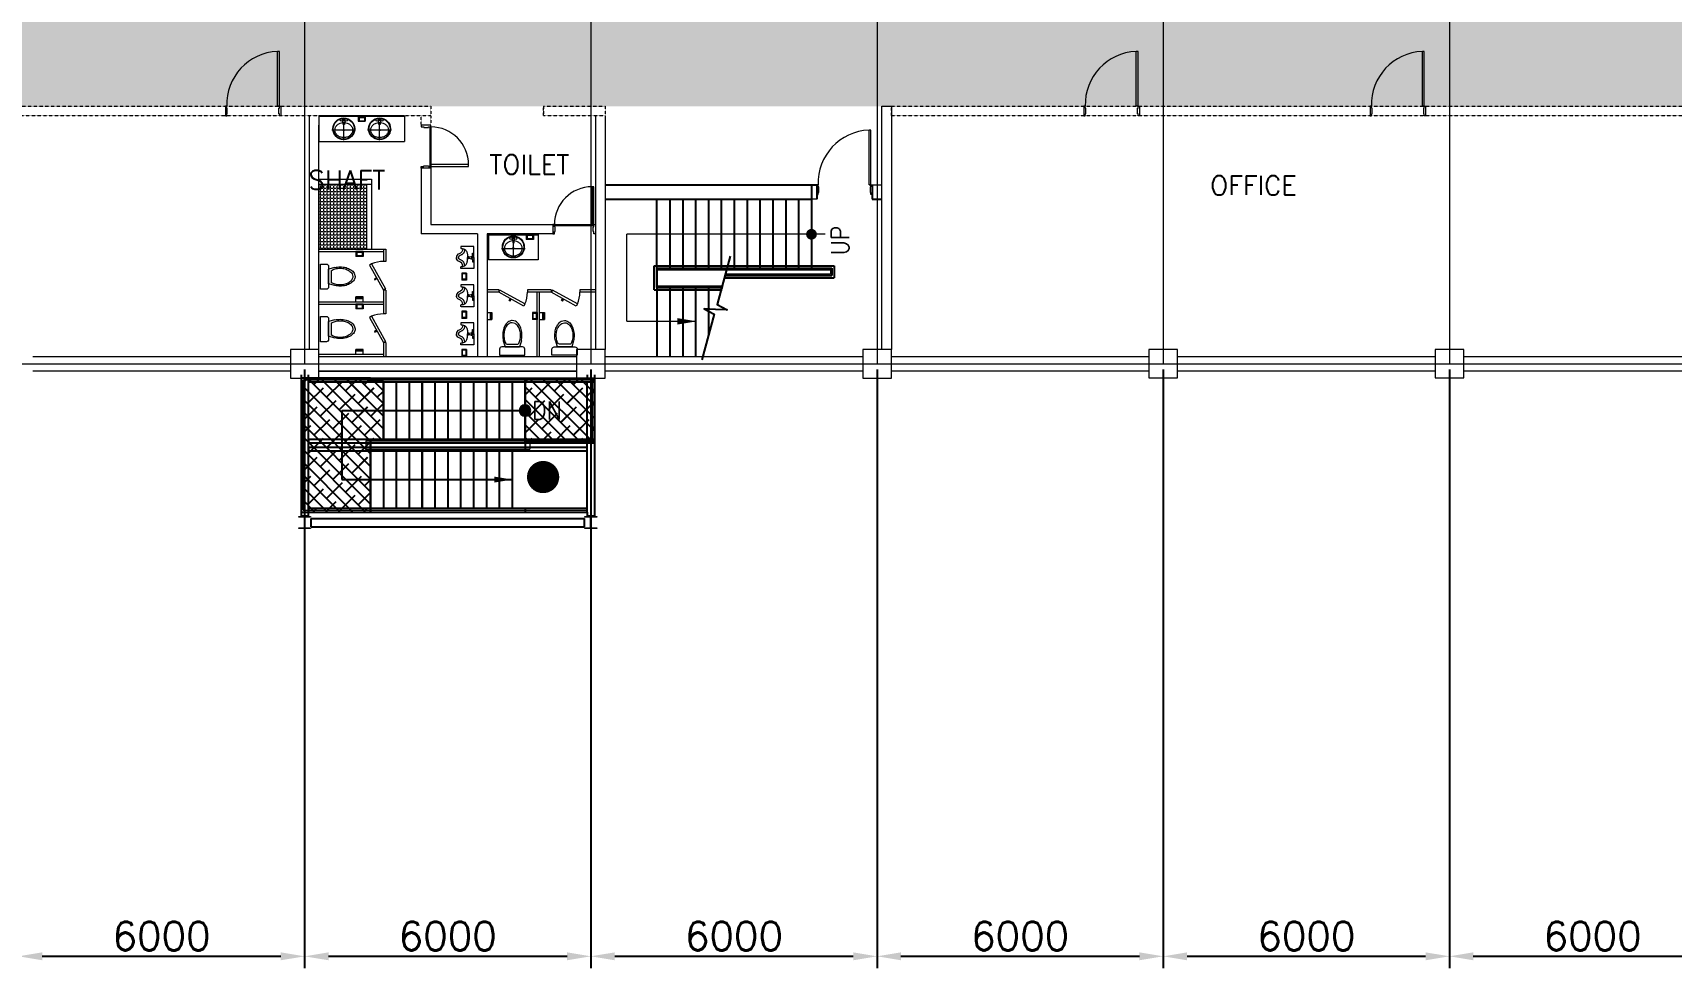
# Model space of a CAD drawing. Extents: x -59767 to 1106559, y -1290 to 1129522.
# Drawn here: x 74508 to 108857, y 542351 to 561969 of the extents above; entities that cross this region are included whole.
import ezdxf
from ezdxf.enums import TextEntityAlignment as Align

# ---------------------------------------------------------------- set-up
doc = ezdxf.new("R2010")
doc.units = 0
for name, pattern in [('CENTER', [2, 1.25, -0.25, 0.25, -0.25]), ('HIDDEN', [0.375, 0.25, -0.125]), ('PHANTOMX2', [5, 2.5, -0.5, 0.5, -0.5, 0.5, -0.5])]:
    doc.linetypes.add(name, pattern=pattern)
doc.layers.get('0').update_dxf_attribs({"linetype": 'CONTINUOUS', "lineweight": 9})
doc.layers.get('Defpoints').update_dxf_attribs({"linetype": 'CONTINUOUS', "lineweight": 9})
for name, color, linetype in [('1', 2, 'CONTINUOUS'), ('CY', 4, 'CONTINUOUS'), ('M', 6, 'CONTINUOUS'), ('W-FIN', 4, 'CONTINUOUS'), ('WINDOW', 6, 'CONTINUOUS')]:
    doc.layers.add(name, color=color, linetype=linetype)
for name, color, linetype, lineweight in [('COL', 4, 'CONTINUOUS', 5), ('COLUMN', 2, 'CONTINUOUS', 9), ('DOOR', 4, 'CONTINUOUS', 9), ('DRY WALL', 254, 'HIDDEN', 9), ('TEXT', 3, 'CONTINUOUS', 9), ('TOILET', 4, 'CONTINUOUS', 9), ('WALL', 7, 'CONTINUOUS', 9), ('WALL_200', 3, 'CONTINUOUS', 9), ('WALL_300', 7, 'CONTINUOUS', 9), ('중간선', 5, 'CONTINUOUS', 9), ('중심선', 1, 'CENTER', 9), ('치수선', 6, 'CONTINUOUS', 9)]:
    doc.layers.add(name, color=color, linetype=linetype, lineweight=lineweight)
doc.styles.add('ROMANS', font='romans.shx', dxfattribs={"bigfont": 'whgtxt.shx'})
doc.styles.get("Standard").update_dxf_attribs({"font": 'romans.shx', "bigfont": 'whtgtxt.shx'})
doc.dimstyles.new('ISO-25', dxfattribs={"dimscale": 200, "dimtxt": 3, "dimasz": 2.5, "dimexe": 1.25, "dimexo": 0.625, "dimtad": 1, "dimdec": 0, "dimdsep": 46, "dimtxsty": 'Standard', "dimcen": 2.5, "dimadec": 0, "dimazin": 0, "dimtp": 0.1, "dimtm": 0.1, "dimtfac": 0.6, "dimtdec": 0, "dimtmove": 0, "dimatfit": 3, "dimfxl": 1, "dimtvp": 1, "dimtolj": 1, "dimarcsym": 0})

# ---------------------------------------------------------------- blocks, each defined once
blk = doc.blocks.new('column600')
at = {"layer": 'COLUMN', "linetype": 'Continuous'}
blk.add_lwpolyline([(-300, -300), (300, -300), (300, 300), (-300, 300)], close=True, dxfattribs=at)
blk = doc.blocks.new('*D155')
at = {"layer": 'Defpoints', "color": 0}
for p in [(74208, 555029), (80208, 555029), (80208, 542601)]:
    blk.add_point(p, dxfattribs=at)
at = {"layer": '치수선', "color": 0, "lineweight": -2}
for p, q in [((74208, 554904), (74208, 542351)), ((80208, 554904), (80208, 542351)), ((74708, 542601), (79708, 542601))]:
    blk.add_line(p, q, dxfattribs=at)
at = {"layer": '치수선', "color": 0}
for points in [[(74708, 542684), (74708, 542518), (74208, 542601)], [(79708, 542518), (79708, 542684), (80208, 542601)]]:
    blk.add_solid(points, dxfattribs=at)
at = {"layer": '치수선', "color": 0, "insert": (77208, 543026), "char_height": 600, "attachment_point": 5}
blk.add_mtext('\\A1;6000', dxfattribs=at)
blk = doc.blocks.new('*D156')
at = {"layer": 'Defpoints', "color": 0}
for p in [(80208, 555029), (86208, 555029), (86208, 542601)]:
    blk.add_point(p, dxfattribs=at)
at = {"layer": '치수선', "color": 0, "lineweight": -2}
for p, q in [((80208, 554904), (80208, 542351)), ((86208, 554904), (86208, 542351)), ((80708, 542601), (85708, 542601))]:
    blk.add_line(p, q, dxfattribs=at)
at = {"layer": '치수선', "color": 0}
for points in [[(80708, 542684), (80708, 542518), (80208, 542601)], [(85708, 542518), (85708, 542684), (86208, 542601)]]:
    blk.add_solid(points, dxfattribs=at)
at = {"layer": '치수선', "color": 0, "insert": (83208, 543026), "char_height": 600, "attachment_point": 5}
blk.add_mtext('\\A1;6000', dxfattribs=at)
blk = doc.blocks.new('*D157')
at = {"layer": 'Defpoints', "color": 0}
for p in [(86208, 555029), (92208, 555029), (92208, 542601)]:
    blk.add_point(p, dxfattribs=at)
at = {"layer": '치수선', "color": 0, "lineweight": -2}
for p, q in [((86208, 554904), (86208, 542351)), ((92208, 554904), (92208, 542351)), ((86708, 542601), (91708, 542601))]:
    blk.add_line(p, q, dxfattribs=at)
at = {"layer": '치수선', "color": 0}
for points in [[(86708, 542684), (86708, 542518), (86208, 542601)], [(91708, 542518), (91708, 542684), (92208, 542601)]]:
    blk.add_solid(points, dxfattribs=at)
at = {"layer": '치수선', "color": 0, "insert": (89208, 543026), "char_height": 600, "attachment_point": 5}
blk.add_mtext('\\A1;6000', dxfattribs=at)
blk = doc.blocks.new('*D158')
at = {"layer": 'Defpoints', "color": 0}
for p in [(98208, 555029), (104208, 555029), (104208, 542601)]:
    blk.add_point(p, dxfattribs=at)
at = {"layer": '치수선', "color": 0, "lineweight": -2}
for p, q in [((98208, 554904), (98208, 542351)), ((104208, 554904), (104208, 542351)), ((98708, 542601), (103708, 542601))]:
    blk.add_line(p, q, dxfattribs=at)
at = {"layer": '치수선', "color": 0}
for points in [[(98708, 542684), (98708, 542518), (98208, 542601)], [(103708, 542518), (103708, 542684), (104208, 542601)]]:
    blk.add_solid(points, dxfattribs=at)
at = {"layer": '치수선', "color": 0, "insert": (101208, 543026), "char_height": 600, "attachment_point": 5}
blk.add_mtext('\\A1;6000', dxfattribs=at)
blk = doc.blocks.new('*D159')
at = {"layer": 'Defpoints', "color": 0}
for p in [(104208, 555029), (110208, 555029), (110208, 542601)]:
    blk.add_point(p, dxfattribs=at)
at = {"layer": '치수선', "color": 0, "lineweight": -2}
for p, q in [((104208, 554904), (104208, 542351)), ((110208, 554904), (110208, 542351)), ((104708, 542601), (109708, 542601))]:
    blk.add_line(p, q, dxfattribs=at)
at = {"layer": '치수선', "color": 0}
for points in [[(104708, 542684), (104708, 542518), (104208, 542601)], [(109708, 542518), (109708, 542684), (110208, 542601)]]:
    blk.add_solid(points, dxfattribs=at)
at = {"layer": '치수선', "color": 0, "insert": (107208, 543026), "char_height": 600, "attachment_point": 5}
blk.add_mtext('\\A1;6000', dxfattribs=at)
blk = doc.blocks.new('*D178')
at = {"layer": 'Defpoints', "color": 0}
for p in [(92208, 555029), (98208, 555029), (98208, 542601)]:
    blk.add_point(p, dxfattribs=at)
at = {"layer": '치수선', "color": 0, "lineweight": -2}
for p, q in [((92208, 554904), (92208, 542351)), ((98208, 554904), (98208, 542351)), ((92708, 542601), (97708, 542601))]:
    blk.add_line(p, q, dxfattribs=at)
at = {"layer": '치수선', "color": 0}
for points in [[(92708, 542684), (92708, 542518), (92208, 542601)], [(97708, 542518), (97708, 542684), (98208, 542601)]]:
    blk.add_solid(points, dxfattribs=at)
at = {"layer": '치수선', "color": 0, "insert": (95208, 543026), "char_height": 600, "attachment_point": 5}
blk.add_mtext('\\A1;6000', dxfattribs=at)
blk = doc.blocks.new('32')
at = {"color": 4}
for p, q in [((-1319, 1322), (-1319, 1347)), ((-1269, 1322), (-1319, 1322)), ((-1254, 1307), (-1269, 1322)), ((-1254, 1282), (-1254, 1307)), ((-1254, 1237), (-1254, 1242)), ((-1254, 1242), (-1204, 1242)), ((-1204, 1237), (-1254, 1237)), ((-1244, 1347), (-1244, 1297)), ((-1239, 1252), (-1239, 1242)), ((-1219, 1252), (-1219, 1242)), ((-1214, 1347), (-1214, 1297)), ((-1204, 1307), (-1189, 1322)), ((-1204, 1282), (-1204, 1307)), ((-1204, 1242), (-1204, 1237)), ((-1189, 1322), (-1139, 1322)), ((-1139, 1322), (-1139, 1347))]:
    blk.add_line(p, q, dxfattribs=at)
for points in [[(-1229, 1347), (-1339, 1347), (-1459, 1347), (-1459, 1212), (-1459, 1082, 0.198912), (-1458, 1078, 0.198912), (-1454, 1077), (-1444, 1077), (-1424, 1077, 0.198912), (-1423, 1078, 0.063313), (-1419, 1082, 0.157252), (-1416, 1095, -0.093254), (-1414, 1117, -0.019564), (-1406, 1142, -0.033438), (-1399, 1157, -0.037775), (-1393, 1166, -0.028998), (-1384, 1177, -0.078156), (-1361, 1195, -0.067116), (-1329, 1207, -0.008472), (-1323, 1208, -0.00299), (-1304, 1212, -0.029725), (-1271, 1216, -0.024437), (-1229, 1217)], [(-1414, 1117, -0.337547), (-1309, 1037, 0.389909), (-1229, 987, -0.037166)], [(-1399, 1157, -0.028843), (-1378, 1155, -0.042834), (-1364, 1152, -0.02628), (-1331, 1139, -0.069019), (-1319, 1132, -0.04558), (-1306, 1118, -0.043799), (-1294, 1102, -0.025173), (-1285, 1084, 0.020072), (-1274, 1062, 0.022189), (-1264, 1045, 0.027483), (-1254, 1032, 0.170498), (-1247, 1027, 0.080612), (-1229, 1027)], [(-1229, 1347), (-1119, 1347), (-999, 1347), (-999, 1212), (-999, 1082, -0.198912), (-1001, 1078, -0.198912), (-1004, 1077), (-1014, 1077), (-1034, 1077, -0.198912), (-1036, 1078, -0.063313), (-1039, 1082, -0.157252), (-1042, 1095, 0.093254), (-1044, 1117, 0.019564), (-1053, 1142, 0.033438), (-1059, 1157, 0.037775), (-1065, 1166, 0.028998), (-1074, 1177, 0.078156), (-1097, 1195, 0.067116), (-1129, 1207, 0.008472), (-1136, 1208, 0.00299), (-1154, 1212, 0.029725), (-1188, 1216, 0.024437), (-1229, 1217)], [(-1059, 1157, 0.028843), (-1080, 1155, 0.042834), (-1094, 1152, 0.02628), (-1128, 1139, 0.069019), (-1139, 1132, 0.04558), (-1153, 1118, 0.043799), (-1164, 1102, 0.025173), (-1173, 1084, -0.020072), (-1184, 1062, -0.022189), (-1195, 1045, -0.027483), (-1204, 1032, -0.170498), (-1212, 1027, -0.080612), (-1229, 1027)], [(-1044, 1117, 0.337547), (-1149, 1037, -0.389909), (-1229, 987, 0.037166)]]:
    blk.add_lwpolyline(points, format="xyb", dxfattribs=at)
blk.add_circle((-1229, 1277), 25, dxfattribs=at)
blk = doc.blocks.new('ARR')
blk.add_solid([(3, -0.5), (3, 0.5), (0, 0)])
blk = doc.blocks.new('DOT5')
at = {"ltscale": 0.5}
h = blk.add_hatch(color=256, dxfattribs=at)
h.dxf.hatch_style = 1
h.paths.add_polyline_path([(-7579, 38839, 1), (-7339, 38839, 1)])
at = {"color": 0, "ltscale": 0.5}
blk.add_circle((-7459, 38839), 120, dxfattribs=at)

msp = doc.modelspace()

# ---------------------------------------------------------------- hatches: boundary and pattern name
at = {"layer": 'M', "ltscale": 0.5}
h = msp.add_hatch(dxfattribs=at)
h.set_pattern_fill('ANSI38', color=6, scale=1500, angle=270)
h.set_pattern_definition([(315, (-57484.17, 485648.27), (132.58252, 132.58252), []), (45, (-57484.17, 485648.27), (132.58252, 397.74756), [468.75, -281.25])])
h.paths.add_polyline_path([(80132.7, 554728.3), (80132.7, 551918.3), (81587.7, 551918.3), (81587.7, 553448.3), (81857.7, 553448.3), (81857.7, 554648.3), (81587.7, 554648.3), (81587.7, 554728.3), (80207.7, 554728.3)])
h = msp.add_hatch(dxfattribs=at)
h.set_pattern_fill('ANSI38', color=6, scale=1500, angle=270)
h.set_pattern_definition([(315, (-57483.68, 485648.27), (132.58252, 132.58252), []), (45, (-57483.68, 485648.27), (132.58252, 397.74756), [468.75, -281.25])])
h.paths.add_polyline_path([(80133.2, 554728.3), (80133.2, 551918.3), (81588.2, 551918.3), (81588.2, 553448.3), (81858.2, 553448.3), (81858.2, 554648.3), (81588.2, 554648.3), (81588.2, 554728.3), (80208.2, 554728.3)])
h = msp.add_hatch(dxfattribs=at)
h.set_pattern_fill('ANSI38', color=6, scale=1500, angle=270)
h.set_pattern_definition([(315, (-57349.17, 485648.27), (132.58252, 132.58252), []), (45, (-57349.17, 485648.27), (132.58252, 397.74756), [468.75, -281.25])])
h.paths.add_polyline_path([(84827.7, 554728.3), (84827.7, 553368.3), (86282.7, 553368.3), (86282.7, 554728.3)])
h = msp.add_hatch(dxfattribs=at)
h.set_pattern_fill('ANSI38', color=6, scale=1500, angle=270)
h.set_pattern_definition([(315, (-57348.68, 485648.27), (132.58252, 132.58252), []), (45, (-57348.68, 485648.27), (132.58252, 397.74756), [468.75, -281.25])])
h.paths.add_polyline_path([(84828.2, 554728.3), (84828.2, 553368.3), (86283.2, 553368.3), (86283.2, 554728.3)])
at = {"layer": '중간선', "transparency": 33554585}
h = msp.add_hatch(dxfattribs=at)
h.set_pattern_fill('DOTS', color=6, scale=100)
h.paths.add_polyline_path([(42733.2, 562729.1), (42733.2, 560429.1), (110308.2, 560429.1), (110308.2, 562729.1)])
at = {"layer": '중간선'}
h = msp.add_hatch(dxfattribs=at)
h.set_pattern_fill('ANGLE', color=1, scale=10)
h.set_pattern_definition([(0, (1.846, 314584.22), (0, 69.85), [50.8, -19.05]), (90, (1.846, 314584.22), (-69.85, 4e-15), [50.8, -19.05])])
h.paths.add_polyline_path([(80509.7, 558789.1), (81505.4, 558789.1), (81505.9, 557429.1), (80510.2, 557429.1)])

# ---------------------------------------------------------------- linework, layer by layer
at = {"color": 3, "linetype": 'PHANTOMX2', "ltscale": 2}
for p, q in [((80167.7, 554688.3), (80167.7, 551958.3)), ((80167.7, 554688.3), (86247.7, 554688.3)), ((80168.2, 554688.3), (80168.2, 551958.3)), ((80168.2, 554688.3), (86248.2, 554688.3)), ((86247.7, 553408.3), (86247.7, 554688.3)), ((86248.2, 553408.3), (86248.2, 554688.3)), ((81487.7, 553408.3), (81487.7, 553238.3)), ((81487.7, 553408.3), (86247.7, 553408.3)), ((81488.2, 553408.3), (81488.2, 553238.3)), ((81488.2, 553408.3), (86248.2, 553408.3)), ((84927.7, 553368.3), (84927.7, 553238.3)), ((84928.2, 553368.3), (84928.2, 553238.3)), ((81487.7, 553238.3), (84927.7, 553238.3)), ((81488.2, 553238.3), (84928.2, 553238.3)), ((80167.7, 551958.3), (86132.7, 551958.3)), ((80168.2, 551958.3), (86133.2, 551958.3))]:
    msp.add_line(p, q, dxfattribs=at)
at = {"const_width": 337.5}
for points in [[(85206.8, 552483.4, 1), (85206.8, 552820.9, 1)], [(85207.3, 552483.4, 1), (85207.3, 552820.9, 1)]]:
    msp.add_lwpolyline(points, format="xyb", close=True, dxfattribs=at)
at = {"layer": '1', "linetype": 'Continuous'}
for p, q in [((86508.2, 558779.9), (90944.6, 558779.1, -4.5)), ((90833.2, 558779.9), (90833.2, 558479.9, -3)), ((90944.6, 558779.1, -1.5), (90944.6, 558479.1, -4.5)), ((92107.6, 558779.1, -1.5), (92107.6, 558479.1, -4.5)), ((86508.2, 558479.9), (90833.2, 558479.9)), ((92107.6, 558479.9, -1.5), (92307.7, 558479.9))]:
    msp.add_line(p, q, dxfattribs=at)
at = {"layer": '1'}
for p, q in [((87593.2, 557004.9), (87593.2, 558479.9)), ((87863.2, 558479.9), (87863.2, 557004.9)), ((88133.2, 558479.9), (88133.2, 557004.9)), ((88403.2, 558479.9), (88403.2, 557004.9)), ((88673.2, 558479.9), (88673.2, 557004.9)), ((88943.2, 558479.9), (88943.2, 557004.9)), ((89213.2, 558479.9), (89213.2, 557004.9)), ((89483.2, 558479.9), (89483.2, 557004.9)), ((89753.2, 558479.9), (89753.2, 557004.9)), ((90023.2, 558479.9), (90023.2, 557004.9)), ((90293.2, 558479.9), (90293.2, 557004.9)), ((90563.2, 558479.9), (90563.2, 557004.9)), ((90833.2, 558479.9), (90833.2, 557004.9)), ((87538.2, 556579.9), (87538.2, 557079.9)), ((87538.2, 557079.9), (91308.2, 557079.9)), ((87588.2, 556629.9), (87588.2, 557029.9)), ((87588.2, 557029.9), (91258.2, 557029.9)), ((87593.2, 557004.9), (87593.2, 555179.9)), ((87613.2, 557004.9), (91233.2, 557004.9)), ((89026.3, 556829.9), (91308.2, 556829.9)), ((89039.7, 556879.9), (91258.2, 556879.9)), ((89046.4, 556904.9), (91233.2, 556904.9)), ((91258.2, 557029.9), (91258.2, 556879.9)), ((91308.2, 557079.9), (91308.2, 556829.9)), ((87538.2, 556579.9), (88959.3, 556579.9)), ((87588.2, 556629.9), (88972.7, 556629.9)), ((87613.2, 556654.9), (88979.4, 556654.9)), ((87863.2, 556654.9), (87863.2, 555179.9)), ((88133.2, 556654.9), (88133.2, 555179.9)), ((88403.2, 556654.9), (88403.2, 555179.9)), ((88673.2, 556654.9), (88673.2, 555628.3))]:
    msp.add_line(p, q, dxfattribs=at)
msp.add_lwpolyline([(89128, 557283.9), (88855.7, 556267.6), (89063.5, 556157.3), (88823.2, 556167.4), (88583, 556177.5), (88790.8, 556067.1), (88534.7, 555111.2)], dxfattribs=at)
at = {"layer": 'COL', "color": 2, "linetype": 'Continuous'}
for points in [[(80187.2, 551587.3, 0.4142136), (80203.2, 551603.3), (80203.2, 551793.3, 0.4142136), (80187.2, 551809.3), (80082.7, 551809.3), (80082.7, 551823.3), (80332.7, 551823.3), (80332.7, 551809.3), (80228.2, 551809.3, 0.4142136), (80212.2, 551793.3), (80212.2, 551603.3, 0.4142136), (80228.2, 551587.3), (80332.7, 551587.3), (80332.7, 551573.3), (80082.7, 551573.3), (80082.7, 551587.3)], [(80187.7, 551587.3, 0.4142136), (80203.7, 551603.3), (80203.7, 551793.3, 0.4142136), (80187.7, 551809.3), (80083.2, 551809.3), (80083.2, 551823.3), (80333.2, 551823.3), (80333.2, 551809.3), (80228.7, 551809.3, 0.4142136), (80212.7, 551793.3), (80212.7, 551603.3, 0.4142136), (80228.7, 551587.3), (80333.2, 551587.3), (80333.2, 551573.3), (80083.2, 551573.3), (80083.2, 551587.3)], [(86187.2, 551587.3, 0.4142136), (86203.2, 551603.3), (86203.2, 551793.3, 0.4142136), (86187.2, 551809.3), (86082.7, 551809.3), (86082.7, 551823.3), (86332.7, 551823.3), (86332.7, 551809.3), (86228.2, 551809.3, 0.4142136), (86212.2, 551793.3), (86212.2, 551603.3, 0.4142136), (86228.2, 551587.3), (86332.7, 551587.3), (86332.7, 551573.3), (86082.7, 551573.3), (86082.7, 551587.3)], [(86187.7, 551587.3, 0.4142136), (86203.7, 551603.3), (86203.7, 551793.3, 0.4142136), (86187.7, 551809.3), (86083.2, 551809.3), (86083.2, 551823.3), (86333.2, 551823.3), (86333.2, 551809.3), (86228.7, 551809.3, 0.4142136), (86212.7, 551793.3), (86212.7, 551603.3, 0.4142136), (86228.7, 551587.3), (86333.2, 551587.3), (86333.2, 551573.3), (86083.2, 551573.3), (86083.2, 551587.3)]]:
    msp.add_lwpolyline(points, format="xyb", close=True, dxfattribs=at)
at = {"layer": 'CY', "ltscale": 0.5}
for p, q in [((80132.7, 554798.3), (80132.7, 551833.3)), ((80133.2, 554798.3), (80133.2, 551833.3)), ((80282.7, 554798.3), (80282.7, 551833.3)), ((80283.2, 554798.3), (80283.2, 551833.3)), ((86132.7, 554798.3), (86132.7, 554728.3)), ((86133.2, 554798.3), (86133.2, 554728.3)), ((86282.7, 554798.3), (86282.7, 551833.3)), ((86283.2, 554798.3), (86283.2, 551833.3)), ((80292.7, 554648.3), (80292.7, 554728.3)), ((80293.2, 554648.3), (80293.2, 554728.3)), ((86132.7, 553448.3), (86132.7, 554648.3)), ((86133.2, 553448.3), (86133.2, 554648.3)), ((86282.7, 554648.3), (86282.7, 554728.3)), ((86283.2, 554648.3), (86283.2, 554728.3)), ((80987.7, 554048.3), (84827.7, 554048.3)), ((80988.2, 554048.3), (84828.2, 554048.3)), ((80292.7, 553368.3), (80292.7, 553448.3)), ((80293.2, 553368.3), (80293.2, 553448.3)), ((86132.7, 553278.3), (86132.7, 553368.3)), ((86133.2, 553278.3), (86133.2, 553368.3)), ((86282.7, 553368.3), (86282.7, 553448.3)), ((86283.2, 553368.3), (86283.2, 553448.3)), ((80292.7, 553198.3), (80292.7, 553278.3)), ((80293.2, 553198.3), (80293.2, 553278.3)), ((86132.7, 553198.3), (86132.7, 553278.3)), ((86132.7, 551998.3), (86132.7, 553198.3)), ((86133.2, 553198.3), (86133.2, 553278.3)), ((86133.2, 551998.3), (86133.2, 553198.3)), ((80987.7, 552598.3), (84557.7, 552598.3)), ((80988.2, 552598.3), (84558.2, 552598.3)), ((80292.7, 551918.3), (80292.7, 551998.3)), ((80293.2, 551918.3), (80293.2, 551998.3)), ((86132.7, 551918.3), (86132.7, 551998.3)), ((86133.2, 551918.3), (86133.2, 551998.3)), ((80282.7, 551833.3), (80132.7, 551833.3)), ((80283.2, 551833.3), (80133.2, 551833.3)), ((80342.7, 551785.8), (86072.7, 551785.8)), ((80342.7, 551610.8), (80342.7, 551785.8)), ((80343.2, 551785.8), (86073.2, 551785.8)), ((80343.2, 551610.8), (80343.2, 551785.8)), ((86072.7, 551610.8), (86072.7, 551785.8)), ((86073.2, 551610.8), (86073.2, 551785.8)), ((86132.7, 551918.3), (86132.7, 551833.3)), ((86282.7, 551833.3), (86132.7, 551833.3)), ((86133.2, 551918.3), (86133.2, 551833.3)), ((86283.2, 551833.3), (86133.2, 551833.3)), ((80342.7, 551610.8), (86072.7, 551610.8)), ((80343.2, 551610.8), (86073.2, 551610.8))]:
    msp.add_line(p, q, dxfattribs=at)
at = {"layer": 'DOOR'}
for p, q in [((82833.8, 559994.1), (82833.8, 559164.1)), ((82853.8, 559994.1), (82853.8, 559164.1)), ((82853.8, 559129.1), (82653.8, 559129.1)), ((85408.2, 557949.6), (85408.2, 557749.6)), ((85443.2, 557949.6), (86273.2, 557949.6)), ((85443.2, 557929.6), (86273.2, 557929.6)), ((86308.2, 557949.6), (86308.2, 557749.6))]:
    msp.add_line(p, q, dxfattribs=at)
for points in [[(82853.8, 560029.1), (82653.8, 560029.1), (82653.8, 559994.1), (82703.8, 559994.1), (82703.8, 559979.1), (82803.8, 559979.1), (82803.8, 559994.1), (82853.8, 559994.1)], [(82853.8, 559204.1), (82853.8, 559164.1), (83643.8, 559164.1), (83643.8, 559204.1)], [(82853.8, 559129.1), (82653.8, 559129.1), (82653.8, 559164.1), (82703.8, 559164.1), (82703.8, 559179.1), (82803.8, 559179.1), (82803.8, 559164.1), (82853.8, 559164.1)], [(86233.2, 557949.6), (86273.2, 557949.6), (86273.2, 558739.6), (86233.2, 558739.6)], [(85408.2, 557949.6), (85408.2, 557749.6), (85443.2, 557749.6), (85443.2, 557799.6), (85458.2, 557799.6), (85458.2, 557899.6), (85443.2, 557899.6), (85443.2, 557949.6)], [(86308.2, 557949.6), (86308.2, 557749.6), (86273.2, 557749.6), (86273.2, 557799.6), (86258.2, 557799.6), (86258.2, 557899.6), (86273.2, 557899.6), (86273.2, 557949.6)]]:
    msp.add_lwpolyline(points, close=True, dxfattribs=at)
for centre, start, end in [((82853.8, 559204.1), 0, 90), ((86233.2, 557949.6), 90, 180)]:
    msp.add_arc(centre, 790, start, end, dxfattribs=at)
at = {"layer": 'DRY WALL', "linetype": 'HIDDEN', "lineweight": 9, "ltscale": 0.5}
for p, q in [((85212.5, 560429.1), (85212.5, 560229.1)), ((82653.8, 560029.1), (82653.8, 560229.1)), ((82853.8, 560229.1), (82853.8, 560029.1))]:
    msp.add_line(p, q, dxfattribs=at)
for points in [[(49383.2, 560429.1), (82853.8, 560429.1), (82853.8, 560229.1), (49383.2, 560229.1)], [(85212.5, 560429.1), (86508.2, 560429.1), (86508.2, 560229.1), (85212.5, 560229.1)], [(92508.1, 560429.1), (110308.2, 560429.1), (110308.2, 560229.1), (92508.1, 560229.1)]]:
    msp.add_lwpolyline(points, close=True, dxfattribs=at)
at = {"layer": 'M', "color": 6, "ltscale": 0.5}
for points in [[(84827.7, 554728.3), (86282.7, 554728.3), (86282.7, 553368.3), (84827.7, 553368.3)], [(84828.2, 554728.3), (86283.2, 554728.3), (86283.2, 553368.3), (84828.2, 553368.3)]]:
    msp.add_lwpolyline(points, close=True, dxfattribs=at)
at = {"layer": 'TOILET', "color": 4}
for p, q in [((80508.3, 560229.1), (80508.3, 559689.1)), ((82298.3, 560229.1), (80508.3, 560229.1)), ((82298.3, 560214.1), (80508.3, 560214.1)), ((80798.3, 559927.6), (80777.3, 559927.6)), ((81238.3, 559927.6), (80818.3, 559927.6)), ((81057.6, 560155.1), (80999.1, 560155.1)), ((81002.1, 560127.1), (80999.1, 560127.1)), ((81014.3, 560046.1), (81007.1, 560122.6)), ((81042.3, 560046.1), (81014.3, 560046.1)), ((81028.3, 560119.1), (81028.3, 560139.1)), ((81028.3, 559759.1), (81028.3, 560099.1)), ((81049.6, 560122.6), (81042.3, 560046.1)), ((81057.6, 560127.1), (81054.5, 560127.1)), ((81231.5, 559920.4), (81212.5, 559920.4)), ((81277.3, 559927.6), (81258.3, 559927.6)), ((81347.3, 560123.7), (81459.3, 560123.7)), ((81548.3, 559927.6), (81527.3, 559927.6)), ((81988.3, 559927.6), (81568.3, 559927.6)), ((81807.6, 560155.1), (81749.1, 560155.1)), ((81752.1, 560127.1), (81749.1, 560127.1)), ((81764.3, 560046.1), (81757.1, 560122.6)), ((81792.3, 560046.1), (81764.3, 560046.1)), ((81778.3, 560119.1), (81778.3, 560139.1)), ((81778.3, 559759.1), (81778.3, 560099.1)), ((81799.6, 560122.6), (81792.3, 560046.1)), ((81807.6, 560127.1), (81804.5, 560127.1)), ((81981.5, 559920.4), (81962.5, 559920.4)), ((82027.3, 559927.6), (82008.3, 559927.6)), ((82298.3, 560229.1), (82298.3, 559689.1)), ((80508.3, 559689.1), (82298.3, 559689.1)), ((81028.3, 559723.6), (81028.3, 559739.1)), ((81029.2, 559685), (81029.2, 559701)), ((81778.3, 559723.6), (81778.3, 559739.1)), ((81779.2, 559685), (81779.2, 559701)), ((84063.1, 557749.6), (85103.1, 557749.6)), ((84063.1, 557749.6), (84063.1, 557209.6)), ((84063.1, 557734.6), (85103.1, 557734.6)), ((84553.8, 557675.6), (84612.4, 557675.6)), ((84553.8, 557647.6), (84556.9, 557647.6)), ((84561.9, 557643.1), (84569.1, 557566.6)), ((84569.1, 557566.6), (84597.1, 557566.6)), ((84583.1, 557639.6), (84583.1, 557659.6)), ((84583.1, 557279.6), (84583.1, 557619.6)), ((84597.1, 557566.6), (84604.3, 557643.1)), ((84609.3, 557647.6), (84612.4, 557647.6)), ((84984, 557644.2), (84872, 557644.2)), ((85103.1, 557749.6), (85103.1, 557209.6)), ((81414.2, 557288.7), (81302.2, 557288.7)), ((85103.1, 557209.6), (84063.1, 557209.6)), ((84334.1, 557448.1), (84353.1, 557448.1)), ((84373.1, 557448.1), (84793.1, 557448.1)), ((84380, 557440.9), (84399, 557440.9)), ((84582.2, 557205.5), (84582.2, 557221.5)), ((84583.1, 557244.1), (84583.1, 557259.6)), ((84813.1, 557448.1), (84834.1, 557448.1)), ((80838.8, 557048.6), (80709.2, 557010.4)), ((80709.2, 556705), (80709.2, 557010.4)), ((80767.6, 556732.1), (80767.6, 556976)), ((83512.7, 556910.6), (83512.7, 556798.6)), ((80838.8, 556666.8), (80709.2, 556705)), ((81414.2, 556188.7), (81302.2, 556188.7)), ((83512.7, 556110.6), (83512.7, 555998.6)), ((80838.8, 555948.6), (80709.2, 555910.4)), ((80709.2, 555605), (80709.2, 555910.4)), ((80767.6, 555632.1), (80767.6, 555876)), ((84992.7, 556085.1), (84992.7, 555973.1)), ((80838.8, 555566.8), (80709.2, 555605)), ((84370.9, 555509.6), (84409, 555380.1)), ((84436.2, 555438.5), (84680.1, 555438.5)), ((84752.7, 555509.6), (84714.5, 555380.1)), ((85463.6, 555509.6), (85501.8, 555380.1)), ((85780.1, 555438.5), (85536.2, 555438.5)), ((85845.4, 555509.6), (85807.2, 555380.1)), ((83512.7, 555310.6), (83512.7, 555198.6)), ((84409, 555380.1), (84714.5, 555380.1)), ((85807.2, 555380.1), (85501.8, 555380.1))]:
    msp.add_line(p, q, dxfattribs=at)
at = {"layer": 'TOILET', "linetype": 'Continuous'}
msp.add_line((80928.7, 560008.8), (80928.7, 560008.8), dxfattribs=at)
at = {"layer": 'TOILET'}
for p, q in [((81328.3, 560214.1), (81328.3, 560114.4)), ((81328.3, 560114.4), (81478.3, 560114.4)), ((81347.3, 560195.1), (81347.3, 560123.7)), ((81347.3, 560195.1), (81459.3, 560195.1)), ((81459.3, 560195.1), (81459.3, 560123.7)), ((81478.3, 560214.1), (81478.3, 560114.4)), ((80508.3, 558895.8), (81607.8, 558895.8)), ((81607.8, 558895.8), (81607.8, 557429.1)), ((80508.3, 558795.8), (81607.8, 558795.8)), ((81507.8, 558795.8), (81507.8, 557429.1)), ((84853, 557734.6), (84853, 557634.9)), ((85003, 557634.9), (84853, 557634.9)), ((84872, 557715.6), (84872, 557644.2)), ((84984, 557715.6), (84872, 557715.6)), ((84984, 557715.6), (84984, 557644.2)), ((85003, 557734.6), (85003, 557634.9)), ((80508.2, 557429.1), (81908.2, 557429.1)), ((80508.2, 557429.1), (81908.2, 557429.1)), ((80508.2, 557379.1), (81858.2, 557379.1)), ((81283.2, 557379.1), (81283.2, 557279.4)), ((81433.2, 557379.1), (81283.2, 557379.1)), ((81433.2, 557279.4), (81283.2, 557279.4)), ((81302.2, 557360.1), (81302.2, 557288.7)), ((81414.2, 557360.1), (81302.2, 557360.1)), ((81414.2, 557360.1), (81414.2, 557288.7)), ((81433.2, 557379.1), (81433.2, 557279.4)), ((81858.2, 557429.1), (81858.2, 557173.5)), ((81908.2, 557173.5), (81858.2, 557173.5)), ((81908.2, 557429.1), (81908.2, 557173.5)), ((81611.4, 557122.8), (81567.6, 557098.6)), ((81567.6, 557098.6), (81858.2, 556573.5)), ((81611.4, 557122.8), (81901.9, 556597.7)), ((81669.2, 556811.8), (81712.9, 556836)), ((81669.2, 556811.8), (81681.3, 556790)), ((81681.3, 556790), (81725, 556814.2)), ((83603.1, 556929.6), (83503.5, 556929.6)), ((83503.5, 556929.6), (83503.5, 556779.6)), ((83584.1, 556910.6), (83512.7, 556910.6)), ((83584.1, 556798.6), (83512.7, 556798.6)), ((83584.1, 556910.6), (83584.1, 556798.6)), ((83603.1, 556929.6), (83603.1, 556779.6)), ((81901.9, 556597.7), (81858.2, 556573.5)), ((81858.2, 556573.5), (81858.2, 556073.5)), ((81908.2, 556573.5), (81858.2, 556573.5)), ((81908.2, 556573.5), (81858.2, 556573.5)), ((81908.2, 556573.5), (81908.2, 556073.5)), ((83603.1, 556779.6), (83503.5, 556779.6)), ((84277.6, 556579.1), (84033.1, 556579.1)), ((84277.6, 556529.1), (84033.1, 556529.1)), ((84277.6, 556579.1), (84277.6, 556529.1)), ((84277.6, 556579.1), (84277.6, 556529.1)), ((84301.8, 556572.8), (84277.6, 556529.1)), ((84802.6, 556238.5), (84277.6, 556529.1)), ((84826.8, 556282.3), (84301.8, 556572.8)), ((85377.6, 556579.1), (84877.6, 556579.1)), ((84877.6, 556579.1), (84877.6, 556529.1)), ((85377.6, 556529.1), (84877.6, 556529.1)), ((85083.1, 555179.1), (85083.1, 556529.1)), ((85133.1, 555179.1), (85133.1, 556529.1)), ((85377.6, 556579.1), (85377.6, 556529.1)), ((85377.6, 556579.1), (85377.6, 556529.1)), ((85401.8, 556572.8), (85377.6, 556529.1)), ((85902.6, 556238.5), (85377.6, 556529.1)), ((85926.8, 556282.3), (85401.8, 556572.8)), ((86308.2, 556579.1), (85977.6, 556579.1)), ((85977.6, 556579.1), (85977.6, 556529.1)), ((86308.2, 556529.1), (85977.6, 556529.1)), ((80508.2, 556329.1), (81858.2, 556329.1)), ((80508.2, 556279.1), (81858.2, 556279.1)), ((81283.2, 556329.1), (81283.2, 556428.7)), ((81433.2, 556428.7), (81283.2, 556428.7)), ((81433.2, 556391), (81283.2, 556391)), ((81283.2, 556279.1), (81283.2, 556179.4)), ((81433.2, 556279.1), (81283.2, 556279.1)), ((81433.2, 556179.4), (81283.2, 556179.4)), ((81302.2, 556260.1), (81302.2, 556188.7)), ((81414.2, 556260.1), (81302.2, 556260.1)), ((81414.2, 556260.1), (81414.2, 556188.7)), ((81433.2, 556329.1), (81433.2, 556428.7)), ((81433.2, 556279.1), (81433.2, 556179.4)), ((83603.1, 556129.6), (83503.5, 556129.6)), ((83503.5, 556129.6), (83503.5, 555979.6)), ((83584.1, 556110.6), (83512.7, 556110.6)), ((83584.1, 556110.6), (83584.1, 555998.6)), ((83603.1, 556129.6), (83603.1, 555979.6)), ((84494, 556352.1), (84518.2, 556395.9)), ((84515.9, 556340), (84494, 556352.1)), ((84515.9, 556340), (84540.1, 556383.8)), ((84826.8, 556282.3), (84802.6, 556238.5)), ((85594, 556352.1), (85618.2, 556395.9)), ((85615.9, 556340), (85594, 556352.1)), ((85615.9, 556340), (85640.1, 556383.8)), ((85926.8, 556282.3), (85902.6, 556238.5)), ((81611.4, 556022.8), (81567.6, 555998.6)), ((81567.6, 555998.6), (81858.2, 555473.5)), ((81611.4, 556022.8), (81901.9, 555497.7)), ((81908.2, 556073.5), (81858.2, 556073.5)), ((83603.1, 555979.6), (83503.5, 555979.6)), ((83584.1, 555998.6), (83512.7, 555998.6)), ((84033.1, 556104.1), (84132.8, 556104.1)), ((84033.1, 555954.1), (84132.8, 555954.1)), ((84095, 556104.1), (84095, 555954.1)), ((84132.8, 556104.1), (84132.8, 555954.1)), ((85083.1, 556104.1), (84983.5, 556104.1)), ((84983.5, 556104.1), (84983.5, 555954.1)), ((85083.1, 555954.1), (84983.5, 555954.1)), ((85064.1, 556085.1), (84992.7, 556085.1)), ((85064.1, 555973.1), (84992.7, 555973.1)), ((85064.1, 556085.1), (85064.1, 555973.1)), ((85083.1, 556104.1), (85083.1, 555954.1)), ((85133.1, 556104.1), (85232.8, 556104.1)), ((85133.1, 555954.1), (85232.8, 555954.1)), ((85195, 556104.1), (85195, 555954.1)), ((85232.8, 556104.1), (85232.8, 555954.1)), ((81669.2, 555711.8), (81712.9, 555736)), ((81669.2, 555711.8), (81681.3, 555690)), ((81681.3, 555690), (81725, 555714.2)), ((81901.9, 555497.7), (81858.2, 555473.5)), ((81858.2, 555473.5), (81858.2, 555179.1)), ((81908.2, 555473.5), (81858.2, 555473.5)), ((81908.2, 555473.5), (81858.2, 555473.5)), ((81908.2, 555473.5), (81908.2, 555179.1)), ((80508.2, 555229.1), (81858.2, 555229.1)), ((80508.2, 555179.1), (81908.2, 555179.1)), ((81283.2, 555229.1), (81283.2, 555328.7)), ((81433.2, 555328.7), (81283.2, 555328.7)), ((81433.2, 555291), (81283.2, 555291)), ((81433.2, 555229.1), (81433.2, 555328.7)), ((83603.1, 555329.6), (83503.5, 555329.6)), ((83503.5, 555329.6), (83503.5, 555179.6)), ((83603.1, 555179.6), (83503.5, 555179.6)), ((83584.1, 555310.6), (83512.7, 555310.6)), ((83584.1, 555198.6), (83512.7, 555198.6)), ((83584.1, 555310.6), (83584.1, 555198.6)), ((83603.1, 555329.6), (83603.1, 555179.6))]:
    msp.add_line(p, q, dxfattribs=at)
at = {"layer": 'TOILET', "color": 6}
for p, q in [((81433.2, 556419.5), (81283.2, 556419.5)), ((81433.2, 556406.9), (81283.2, 556406.9)), ((84111, 556104.1), (84111, 555954.1)), ((84123.5, 556104.1), (84123.5, 555954.1)), ((85211, 556104.1), (85211, 555954.1)), ((85223.5, 556104.1), (85223.5, 555954.1)), ((81433.2, 555319.5), (81283.2, 555319.5)), ((81433.2, 555306.9), (81283.2, 555306.9))]:
    msp.add_line(p, q, dxfattribs=at)
at = {"layer": 'TOILET', "color": 4}
for points in [[(81046, 560084.9, -0.0644354), (81100.8, 560073.2, -0.0917189), (81159.9, 560039.3, -0.1035985), (81200.7, 559986.7, -0.1139123), (81214.3, 559927.6, -0.1139123), (81200.7, 559868.5, -0.1035985), (81159.9, 559815.9, -0.0917189), (81100.8, 559782, -0.0847847), (81028.3, 559769.6, -0.0847847), (80955.8, 559782, -0.0917189), (80896.8, 559815.9, -0.1035985), (80856, 559868.5, -0.1139123), (80842.3, 559927.6, -0.1139123), (80856, 559986.7, -0.1035985), (80896.8, 560039.3, -0.0917189), (80955.8, 560073.2, -0.0644354), (81010.7, 560084.9)], [(81796, 560084.9, -0.0644354), (81850.8, 560073.2, -0.0917189), (81909.9, 560039.3, -0.1035985), (81950.7, 559986.7, -0.1139123), (81964.3, 559927.6, -0.1139123), (81950.7, 559868.5, -0.1035985), (81909.9, 559815.9, -0.0917189), (81850.8, 559782, -0.0847847), (81778.3, 559769.6, -0.0847847), (81705.8, 559782, -0.0917189), (81646.8, 559815.9, -0.1035985), (81606, 559868.5, -0.1139123), (81592.3, 559927.6, -0.1139123), (81606, 559986.7, -0.1035985), (81646.8, 560039.3, -0.0917189), (81705.8, 560073.2, -0.0644354), (81760.7, 560084.9)], [(84565.5, 557605.4, 0.0644354), (84510.6, 557593.7, 0.0917189), (84451.6, 557559.8, 0.1035985), (84410.8, 557507.2, 0.1139123), (84397.1, 557448.1, 0.1139123), (84410.8, 557389, 0.1035985), (84451.6, 557336.4, 0.0917189), (84510.6, 557302.5, 0.0847847), (84583.1, 557290.1, 0.0847847), (84655.6, 557302.5, 0.0917189), (84714.7, 557336.4, 0.1035985), (84755.5, 557389, 0.1139123), (84769.1, 557448.1, 0.1139123), (84755.5, 557507.2, 0.1035985), (84714.7, 557559.8, 0.0917189), (84655.6, 557593.7, 0.0644354), (84600.8, 557605.4)], [(80709.5, 557070.3), (80709.5, 556637.9, -0.4), (80663.1, 556589.1), (80538.2, 556589.1), (80538.2, 557119.1), (80663.1, 557119.1, -0.4285714), (80709.5, 557070.3)], [(80765.1, 556979.9, -0.0777897), (80845.9, 557016.1, -0.0666695), (80951.7, 557030.3)], [(80951.7, 557030.3, -0.0666695), (81057.5, 557016.1, -0.0791765), (81139.6, 556979, -0.1071522), (81203.4, 556914), (81217.5, 556855.3, -0.1413008), (81199.4, 556792.6, -0.1071522), (81139.6, 556731.5, -0.0791765), (81057.5, 556694.5, -0.0666695), (80951.7, 556680.3, -0.0666695), (80845.9, 556694.5, -0.0766174), (80766.2, 556730)], [(80950.6, 557059.7, -0.0651218), (81076, 557043.3, -0.0779058), (81173, 557000.5, -0.1071771), (81248.6, 556925), (81265.1, 556857.6, -0.1441368), (81243.9, 556785.4, -0.1071771), (81173, 556714.6, -0.0779058), (81076, 556671.9, -0.0651218), (80950.6, 556655.4, -0.0576804), (80839.1, 556668.3)], [(80839.2, 557046.8, -0.057645), (80950.6, 557059.7)], [(80709.5, 555970.3), (80709.5, 555537.9, -0.4), (80663.1, 555489.1), (80538.2, 555489.1), (80538.2, 556019.1), (80663.1, 556019.1, -0.4285714), (80709.5, 555970.3)], [(80765.1, 555879.9, -0.0777897), (80845.9, 555916.1, -0.0666695), (80951.7, 555930.3)], [(80951.7, 555930.3, -0.0666695), (81057.5, 555916.1, -0.0791765), (81139.6, 555879, -0.1071522), (81203.4, 555814), (81217.5, 555755.3, -0.1413008), (81199.4, 555692.6, -0.1071522), (81139.6, 555631.5, -0.0791765), (81057.5, 555594.5, -0.0666695), (80951.7, 555580.3, -0.0666695), (80845.9, 555594.5, -0.0766174), (80766.2, 555630)], [(80950.6, 555959.7, -0.0651218), (81076, 555943.3, -0.0779058), (81173, 555900.5, -0.1071771), (81248.6, 555825), (81265.1, 555757.6, -0.1441368), (81243.9, 555685.4, -0.1071771), (81173, 555614.6, -0.0779058), (81076, 555571.9, -0.0651218), (80950.6, 555555.4, -0.0576804), (80839.1, 555568.3)], [(80839.2, 555946.8, -0.057645), (80950.6, 555959.7)], [(84763.7, 555621.5, 0.0651218), (84747.3, 555746.9, 0.0779058), (84704.5, 555843.9, 0.1071771), (84629.1, 555919.5), (84561.6, 555936, 0.1441368), (84489.5, 555914.8, 0.1071771), (84418.7, 555843.9, 0.0779058), (84375.9, 555746.9, 0.0651218), (84359.5, 555621.5, 0.0576804), (84372.4, 555510)], [(84734.3, 555622.6, 0.0666695), (84720.2, 555728.4, 0.0791765), (84683.1, 555810.5, 0.1071522), (84618, 555874.2), (84559.3, 555888.3, 0.1413008), (84496.6, 555870.2, 0.1071522), (84435.6, 555810.5, 0.0791765), (84398.5, 555728.4, 0.0666695), (84384.3, 555622.6, 0.0666695), (84398.5, 555516.8, 0.0766174), (84434, 555437.1)], [(85452.5, 555621.5, -0.0651218), (85468.9, 555746.9, -0.0779058), (85511.7, 555843.9, -0.1071771), (85587.2, 555919.5), (85654.6, 555936, -0.1441368), (85726.8, 555914.8, -0.1071771), (85797.6, 555843.9, -0.0779058), (85840.4, 555746.9, -0.0651218), (85856.8, 555621.5, -0.0576804), (85843.9, 555510)], [(85481.9, 555622.6, -0.0666695), (85496.1, 555728.4, -0.0791765), (85533.2, 555810.5, -0.1071522), (85598.3, 555874.2), (85656.9, 555888.3, -0.1413008), (85719.7, 555870.2, -0.1071522), (85780.7, 555810.5, -0.0791765), (85817.7, 555728.4, -0.0666695), (85831.9, 555622.6, -0.0666695), (85817.7, 555516.8, -0.0766174), (85782.3, 555437.1)], [(84684, 555436, 0.0777897), (84720.2, 555516.8, 0.0666695), (84734.3, 555622.6)], [(84750.9, 555510.1, 0.057645), (84763.7, 555621.5)], [(85465.4, 555510.1, -0.057645), (85452.5, 555621.5)], [(85532.3, 555436, -0.0777897), (85496.1, 555516.8, -0.0666695), (85481.9, 555622.6)], [(84774.3, 555380.4), (84341.9, 555380.4, 0.4), (84293.1, 555334), (84293.1, 555209.1), (84823.1, 555209.1), (84823.1, 555334, 0.4285714), (84774.3, 555380.4)], [(85441.9, 555380.4), (85874.3, 555380.4, -0.4), (85923.1, 555334), (85923.1, 555209.1), (85393.1, 555209.1), (85393.1, 555334, -0.4285714), (85441.9, 555380.4)]]:
    msp.add_lwpolyline(points, format="xyb", dxfattribs=at)
for points in [[(80709.3, 556984.5), (80709.3, 556727.3)], [(80709.3, 556727.3), (80709.3, 556984.5)], [(80709.3, 555884.5), (80709.3, 555627.3)], [(80709.3, 555627.3), (80709.3, 555884.5)], [(84688.6, 555380.2), (84431.3, 555380.2)], [(84431.3, 555380.2), (84688.6, 555380.2)], [(85527.7, 555380.2), (85784.9, 555380.2)], [(85784.9, 555380.2), (85527.7, 555380.2)]]:
    msp.add_lwpolyline(points, dxfattribs=at)
for centre, radius in [((81028.3, 559955.1), 230), ((81028.3, 559955.1), 220), ((80978.3, 560141.1), 25), ((81028.3, 559927.6), 15), ((81028.3, 560141.1), 8), ((81078.3, 560141.1), 25), ((81778.3, 559955.1), 230), ((81778.3, 559955.1), 220), ((81728.3, 560141.1), 25), ((81778.3, 559927.6), 15), ((81778.3, 560141.1), 8), ((81828.3, 560141.1), 25), ((84583.1, 557475.6), 230), ((84583.1, 557475.6), 220), ((84533.1, 557661.6), 25), ((84583.1, 557661.6), 8), ((84633.1, 557661.6), 25), ((84583.1, 557448.1), 15)]:
    msp.add_circle(centre, radius, dxfattribs=at)
for centre, start, end in [((81002.1, 560122.1), 5.39095, 90), ((81054.5, 560122.1), 90, 174.60905), ((81752.1, 560122.1), 5.39095, 90), ((81804.5, 560122.1), 90, 174.60905), ((84556.9, 557642.6), 5.39095, 90), ((84609.3, 557642.6), 90, 174.60905)]:
    msp.add_arc(centre, 5, start, end, dxfattribs=at)
at = {"layer": 'TOILET'}
for centre, start, end in [((81866.3, 556508.1), 90.70178, 112.53064), ((84212.2, 556537.2), 337.46936, 359.29822), ((85312.2, 556537.2), 337.46936, 359.29822), ((81866.3, 555408.1), 90.70178, 112.53064)]:
    msp.add_arc(centre, 665.4, start, end, dxfattribs=at)
at = {"layer": 'W-FIN', "ltscale": 0.5}
for p, q in [((80292.7, 554728.3), (86282.7, 554728.3)), ((80292.7, 554648.3), (86282.7, 554648.3)), ((80293.2, 554728.3), (86283.2, 554728.3)), ((80293.2, 554648.3), (86283.2, 554648.3)), ((81587.7, 554728.3), (81587.7, 554648.3)), ((81588.2, 554728.3), (81588.2, 554648.3)), ((81857.7, 554648.3), (81857.7, 553448.3)), ((81858.2, 554648.3), (81858.2, 553448.3)), ((82127.7, 554648.3), (82127.7, 553448.3)), ((82128.2, 554648.3), (82128.2, 553448.3)), ((82397.7, 554648.3), (82397.7, 553448.3)), ((82398.2, 554648.3), (82398.2, 553448.3)), ((82667.7, 554648.3), (82667.7, 553448.3)), ((82668.2, 554648.3), (82668.2, 553448.3)), ((82937.7, 554648.3), (82937.7, 553448.3)), ((82938.2, 554648.3), (82938.2, 553448.3)), ((83207.7, 554648.3), (83207.7, 553448.3)), ((83208.2, 554648.3), (83208.2, 553448.3)), ((83477.7, 554648.3), (83477.7, 553448.3)), ((83478.2, 554648.3), (83478.2, 553448.3)), ((83747.7, 554648.3), (83747.7, 553448.3)), ((83748.2, 554648.3), (83748.2, 553448.3)), ((84017.7, 554648.3), (84017.7, 553448.3)), ((84018.2, 554648.3), (84018.2, 553448.3)), ((84287.7, 554648.3), (84287.7, 553448.3)), ((84288.2, 554648.3), (84288.2, 553448.3)), ((84557.7, 554648.3), (84557.7, 553448.3)), ((84558.2, 554648.3), (84558.2, 553448.3)), ((84827.7, 554728.3), (84827.7, 553278.3)), ((84828.2, 554728.3), (84828.2, 553278.3)), ((80987.7, 554048.3), (80987.7, 552598.3)), ((80988.2, 554048.3), (80988.2, 552598.3)), ((80292.7, 553448.3), (86282.7, 553448.3)), ((80292.7, 553368.3), (86282.7, 553368.3)), ((80293.2, 553448.3), (86283.2, 553448.3)), ((80293.2, 553368.3), (86283.2, 553368.3)), ((81587.7, 553448.3), (81587.7, 553278.3)), ((81588.2, 553448.3), (81588.2, 553278.3)), ((80292.7, 553278.3), (86132.7, 553278.3)), ((80292.7, 553198.3), (86132.7, 553198.3)), ((80293.2, 553278.3), (86133.2, 553278.3)), ((80293.2, 553198.3), (86133.2, 553198.3)), ((81587.7, 553278.3), (81587.7, 551918.3)), ((81588.2, 553278.3), (81588.2, 551918.3)), ((81857.7, 553198.3), (81857.7, 551998.3)), ((81858.2, 553198.3), (81858.2, 551998.3)), ((82127.7, 553198.3), (82127.7, 551998.3)), ((82128.2, 553198.3), (82128.2, 551998.3)), ((82397.7, 553198.3), (82397.7, 551998.3)), ((82398.2, 553198.3), (82398.2, 551998.3)), ((82667.7, 553198.3), (82667.7, 551998.3)), ((82668.2, 553198.3), (82668.2, 551998.3)), ((82937.7, 553198.3), (82937.7, 551998.3)), ((82938.2, 553198.3), (82938.2, 551998.3)), ((83207.7, 553198.3), (83207.7, 551998.3)), ((83208.2, 553198.3), (83208.2, 551998.3)), ((83477.7, 553198.3), (83477.7, 551998.3)), ((83478.2, 553198.3), (83478.2, 551998.3)), ((83747.7, 553198.3), (83747.7, 551998.3)), ((83748.2, 553198.3), (83748.2, 551998.3)), ((84017.7, 553198.3), (84017.7, 551998.3)), ((84018.2, 553198.3), (84018.2, 551998.3)), ((84287.7, 553198.3), (84287.7, 551998.3)), ((84288.2, 553198.3), (84288.2, 551998.3)), ((84557.7, 553198.3), (84557.7, 551998.3)), ((84558.2, 553198.3), (84558.2, 551998.3)), ((84827.7, 553278.3), (84827.7, 553198.3)), ((84828.2, 553278.3), (84828.2, 553198.3)), ((80292.7, 551998.3), (86132.7, 551998.3)), ((80293.2, 551998.3), (86133.2, 551998.3)), ((84827.7, 551998.3), (84827.7, 551918.3)), ((84828.2, 551998.3), (84828.2, 551918.3)), ((80292.7, 551918.3), (86132.7, 551918.3)), ((80293.2, 551918.3), (86133.2, 551918.3))]:
    msp.add_line(p, q, dxfattribs=at)
at = {"layer": 'WALL', "color": 0}
for p, q in [((79640.2, 560429.1), (79640.2, 561579.1)), ((79680.2, 561579.1), (79640.2, 561579.1)), ((79680.2, 560429.1), (79680.2, 561579.1)), ((97640.2, 560429.1), (97640.2, 561579.1)), ((97680.2, 561579.1), (97640.2, 561579.1)), ((97680.2, 560429.1), (97680.2, 561579.1)), ((103640.2, 560429.1), (103640.2, 561579.1)), ((103680.2, 561579.1), (103640.2, 561579.1)), ((103680.2, 560429.1), (103680.2, 561579.1)), ((78545.2, 560409.1), (78545.2, 560249.1)), ((79680.2, 560429.1), (79640.2, 560429.1)), ((79708.2, 560409.1), (79708.2, 560249.1)), ((96545.2, 560409.1), (96545.2, 560249.1)), ((97680.2, 560429.1), (97640.2, 560429.1)), ((97708.2, 560409.1), (97708.2, 560249.1)), ((102545.2, 560409.1), (102545.2, 560249.1)), ((103680.2, 560429.1), (103640.2, 560429.1)), ((103708.2, 560409.1), (103708.2, 560249.1)), ((92039.6, 558779.1), (92039.6, 559929.1)), ((92079.6, 559929.1), (92039.6, 559929.1)), ((92079.6, 558779.1), (92079.6, 559929.1)), ((90944.6, 558759.1), (90944.6, 558599.1)), ((92079.6, 558779.1), (92039.6, 558779.1)), ((92107.6, 558759.1), (92107.6, 558599.1))]:
    msp.add_line(p, q, dxfattribs=at)
at = {"layer": 'WALL', "color": 0, "ltscale": 0.5}
for p, q in [((86963.2, 555917.4), (86963.2, 557742.4)), ((91123.2, 557742.4, -1), (86963.2, 557742.4)), ((86963.2, 555917.4), (88423.2, 555917.4))]:
    msp.add_line(p, q, dxfattribs=at)
at = {"layer": 'WALL', "color": 0}
for points in [[(78545.2, 560429.1), (78545.2, 560229.1), (78573.2, 560229.1), (78573.2, 560269.1), (78585.2, 560269.1), (78585.2, 560389.1), (78573.2, 560389.1), (78573.2, 560429.1)], [(79708.2, 560429.1), (79708.2, 560229.1), (79680.2, 560229.1), (79680.2, 560269.1), (79668.2, 560269.1), (79668.2, 560389.1), (79680.2, 560389.1), (79680.2, 560429.1)], [(96545.2, 560429.1), (96545.2, 560229.1), (96573.2, 560229.1), (96573.2, 560269.1), (96585.2, 560269.1), (96585.2, 560389.1), (96573.2, 560389.1), (96573.2, 560429.1)], [(97708.2, 560429.1), (97708.2, 560229.1), (97680.2, 560229.1), (97680.2, 560269.1), (97668.2, 560269.1), (97668.2, 560389.1), (97680.2, 560389.1), (97680.2, 560429.1)], [(102545.2, 560429.1), (102545.2, 560229.1), (102573.2, 560229.1), (102573.2, 560269.1), (102585.2, 560269.1), (102585.2, 560389.1), (102573.2, 560389.1), (102573.2, 560429.1)], [(103708.2, 560429.1), (103708.2, 560229.1), (103680.2, 560229.1), (103680.2, 560269.1), (103668.2, 560269.1), (103668.2, 560389.1), (103680.2, 560389.1), (103680.2, 560429.1)], [(90944.6, 558779.1), (90944.6, 558579.1), (90972.6, 558579.1), (90972.6, 558619.1), (90984.6, 558619.1), (90984.6, 558739.1), (90972.6, 558739.1), (90972.6, 558779.1)], [(92107.6, 558779.1), (92107.6, 558579.1), (92079.6, 558579.1), (92079.6, 558619.1), (92067.6, 558619.1), (92067.6, 558739.1), (92079.6, 558739.1), (92079.6, 558779.1)]]:
    msp.add_lwpolyline(points, close=True, dxfattribs=at)
at = {"layer": 'WALL', "const_width": 112.5}
msp.add_lwpolyline([(90833.2, 557686.1, -1), (90833.2, 557798.6, -1)], format="xyb", close=True, dxfattribs=at)
at = {"layer": 'WALL', "color": 0}
for centre in [(79686.1, 560465.8), (97686.1, 560465.8), (103686.1, 560465.8), (92085.6, 558815.7)]:
    msp.add_arc(centre, 1113.6, 92.36526, 181.88666, dxfattribs=at)
at = {"layer": 'WALL_200', "ltscale": 0.5}
for p, q in [((80308.2, 555328.3), (80308.2, 560229.1)), ((80508.2, 555328.3), (80508.3, 560029.1)), ((86308.1, 560229.1), (86308.2, 555328.3)), ((86508.2, 560229.1), (86508.2, 555328.3)), ((82653.8, 559129.1), (82653.8, 557749.6)), ((82853.8, 559129.1), (82853.8, 557949.6)), ((82853.8, 557949.6), (85408.2, 557949.6)), ((83833.1, 557749.6), (82653.8, 557749.6)), ((83833.1, 557749.6), (83833.1, 555179.1)), ((84033.1, 557749.6), (84033.1, 555179.1)), ((85408.2, 557749.6), (84033.1, 557749.6)), ((74508.1, 555179.1), (79908.1, 555179.1)), ((80508.1, 555179.1), (85908.1, 555179.1)), ((86508.1, 555179.1), (91908.2, 555179.1)), ((92508.1, 555179.1), (97908.2, 555179.1)), ((98508.2, 555179.1), (103908.2, 555179.1)), ((104508.2, 555179.1), (109908.2, 555179.1)), ((74508.1, 554879.1), (79908.1, 554879.1)), ((80508.2, 554879.1), (85908.1, 554879.1)), ((86508.1, 554879.1), (91908.1, 554879.1)), ((92508.1, 554879.1), (97908.2, 554879.1)), ((98508.2, 554879.1), (103908.2, 554879.1)), ((104508.2, 554879.1), (109908.2, 554879.1))]:
    msp.add_line(p, q, dxfattribs=at)
msp.add_lwpolyline([(92508.1, 560429.2), (92508.1, 555328.3), (92308.1, 555328.3), (92308.1, 560429.2)], close=True, dxfattribs=at)
at = {"layer": 'WALL_300', "linetype": 'Continuous', "lineweight": 9}
for p, q in [((86508.2, 555179.9), (91908.2, 555179.9)), ((80507.7, 554873.3), (85907.6, 554873.3)), ((80508.2, 554873.3), (85908.1, 554873.3))]:
    msp.add_line(p, q, dxfattribs=at)
at = {"layer": 'WINDOW', "ltscale": 0.5}
for points in [[(81587.7, 551918.3), (81587.7, 553448.3), (81857.7, 553448.3), (81857.7, 554648.3), (81587.7, 554648.3), (81587.7, 554728.3), (80207.7, 554728.3), (80132.7, 554728.3), (80132.7, 551918.3)], [(81588.2, 551918.3), (81588.2, 553448.3), (81858.2, 553448.3), (81858.2, 554648.3), (81588.2, 554648.3), (81588.2, 554728.3), (80208.2, 554728.3), (80133.2, 554728.3), (80133.2, 551918.3)]]:
    msp.add_lwpolyline(points, close=True, dxfattribs=at)
at = {"layer": '중간선', "color": 2}
for p, q in [((92039.6, 558779.1), (92307.7, 558779.1)), ((90944.6, 558479.1, -1.5), (90832.7, 558479.1)), ((91233.2, 557004.9), (91233.2, 556904.9))]:
    msp.add_line(p, q, dxfattribs=at)
at = {"layer": '중심선'}
for p, q in [((80208.2, 618526.4), (80208.2, 555029.1)), ((86208.2, 618526.4), (86208.2, 555029.1)), ((92208.2, 618526.4), (92208.2, 555029.1)), ((98208.2, 618526.4), (98208.2, 555029.1)), ((104208.2, 618526.4), (104208.2, 555029.1)), ((28557.7, 555029.1), (154858.2, 555029.1))]:
    msp.add_line(p, q, dxfattribs=at)

# ---------------------------------------------------------------- block references
at = {"color": 0, "xscale": -1, "rotation": 180}
for p in [(92286.7, 592887.5), (92287.2, 592887.5)]:
    msp.add_blockref('DOT5', p, dxfattribs=at)
at = {"layer": 'COLUMN', "linetype": 'Continuous'}
for p in [(80208.2, 555028.3), (86208.1, 555028.3), (92208.1, 555028.3), (98208.2, 555029.1), (104208.2, 555029.1)]:
    msp.add_blockref('column600', p, dxfattribs=at)
at = {"layer": 'TOILET', "rotation": 270}
for p in [(82407.1, 556025.4), (82407.1, 555225.4), (82407.1, 554425.4)]:
    msp.add_blockref('32', p, dxfattribs=at)
at = {"layer": 'WALL', "xscale": 133.333333333343, "yscale": 133.333333333343, "zscale": 133.333333333343, "rotation": 180}
msp.add_blockref('ARR', (88423.2, 555917.4), dxfattribs=at)
at = {"layer": 'WALL', "xscale": -125, "yscale": 125, "zscale": 125}
for p in [(84557.7, 552598.3), (84558.2, 552598.3)]:
    msp.add_blockref('ARR', p, dxfattribs=at)

# ---------------------------------------------------------------- texts
at = {"color": 0, "ltscale": 0.5, "style": 'ROMANS', "width": 0.9}
msp.add_text('UP', height=375, rotation=90, dxfattribs=at).set_placement((91620.2, 557300))
for p in [(84977, 553858.9), (84977.5, 553858.9)]:
    msp.add_text('DN', height=375, dxfattribs=at).set_placement(p)
at = {"layer": 'TEXT', "lineweight": 9}
for s, p in [('TOILET', (84079.6, 559007)), ('SHAFT', (80286.7, 558678.8))]:
    msp.add_text(s, height=400, dxfattribs=at).set_placement(p)
msp.add_text('OFFICE', height=400, dxfattribs=at).set_placement((99191.6, 558447.5), align=Align.BOTTOM_LEFT)

# ---------------------------------------------------------------- dimensions: what is measured, and where the dimension line sits
at = {"layer": '치수선'}
for base, p1, p2, picture, middle in [((80208.2, 542600.9), (74208.2, 555029.1), (80208.2, 555029.1), '*D155', (77208.2, 543025.9)), ((86208.2, 542600.9), (80208.2, 555029.1), (86208.2, 555029.1), '*D156', (83208.2, 543025.9)), ((92208.2, 542600.9), (86208.2, 555029.1), (92208.2, 555029.1), '*D157', (89208.2, 543025.9)), ((98208.2, 542600.9), (92208.2, 555029.1), (98208.2, 555029.1), '*D178', (95208.2, 543025.9)), ((104208.2, 542600.9), (98208.2, 555029.1), (104208.2, 555029.1), '*D158', (101208.2, 543025.9)), ((110208.2, 542600.9), (104208.2, 555029.1), (110208.2, 555029.1), '*D159', (107208.2, 543025.9))]:
    dim = msp.add_linear_dim(base=base, p1=p1, p2=p2, dimstyle='ISO-25', dxfattribs=at)
    dim.commit()
    dim.dimension.update_dxf_attribs({"geometry": picture, "text_midpoint": middle})

doc.saveas('drawing.dxf')
